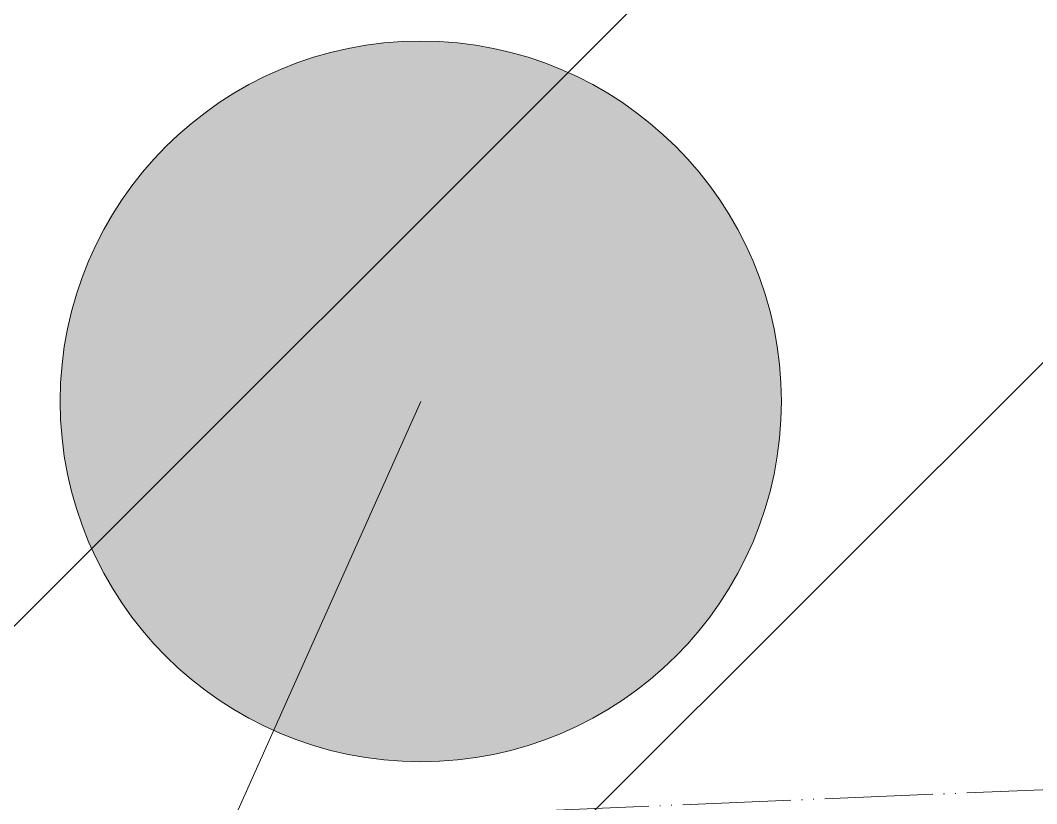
# Model space of a CAD drawing. Header units: millimetres. Extents: x -13069 to 207500, y -71366 to 56785.
# Drawn here: x 43770.7 to 43911.6, y 6091.7 to 6200.4 of the extents above; entities that cross this region are included whole.
import ezdxf

# ---------------------------------------------------------------- set-up
doc = ezdxf.new("R2010")
doc.units = ezdxf.units.MM
doc.linetypes.add('ADSK_Штрихпунктирная 2 точки_ш15 п1_5 п1_5 п1_5', pattern=[19.5, 15, -1.5, 0, -1.5, 0, -1.5])
doc.layers.add('Линии', color=7, linetype='Continuous', lineweight=9, true_color=0x00a600)
doc.layers.add('Марки', color=7, linetype='Continuous', lineweight=20)
doc.layers.add('Потолки штриховка', color=7, linetype='Continuous', lineweight=9)

msp = doc.modelspace()

# ---------------------------------------------------------------- hatches: boundary and pattern name
at = {"layer": 'Марки'}
h = msp.add_hatch(color=256, dxfattribs=at)
edge = h.paths.add_edge_path()
edge.add_arc((43826.203, 6147.541), 50, 0, 360)
at = {"layer": 'Потолки штриховка', "lineweight": 18, "true_color": 0x787878}
h = msp.add_hatch(dxfattribs=at)
h.set_pattern_fill('FP_89', color=8, style=0, pattern_type=2)
h.set_pattern_definition([(45, (0, 0), (-53.03301, 53.03301), [])])
h.paths.add_polyline_path([(42005.854, 3842.057), (42005.876, 3842.057), (42005.854, 3844.057), (42003.987, 3842.057)])
h.paths.add_polyline_path([(44028, 3844.057), (44028, 4007.057), (42004.047, 4007.057), (42005.987, 3844.057), (43898.197, 3844.057)])
h.paths.add_polyline_path([(44030, 3842.057), (44030, 3844.057), (44028, 3844.057)])
h.paths.add_polyline_path([(43831.217, 6007.057), (44028, 6007.057), (44028, 6307.057), (41978.55, 6307.057), (41981.876, 6007.057), (43715, 6007.057)])
h.paths.add_polyline_path([(42108.321, 8430.011), (42106.321, 8432.011), (42106.321, 8430.011)])
h.paths.add_polyline_path([(42108.321, 8267.011), (44028, 8267.011), (44028, 8430.011), (42108.321, 8430.011), (42108.321, 8268.091)])
h.paths.add_polyline_path([(44028, 8430.011), (44030, 8432.011), (44028, 8432.011)])

# ---------------------------------------------------------------- linework, layer by layer
at = {"layer": 'Линии', "color": 7, "linetype": 'ADSK_Штрихпунктирная 2 точки_ш15 п1_5 п1_5 п1_5'}
msp.add_line((48995, 6307.057), (41849.565, 6007.057), dxfattribs=at)
at = {"layer": 'Марки'}
msp.add_line((43826.203, 6147.541), (43641.195, 5733.993), dxfattribs=at)
msp.add_circle((43826.203, 6147.541), 50, dxfattribs=at)

doc.saveas('drawing.dxf')
